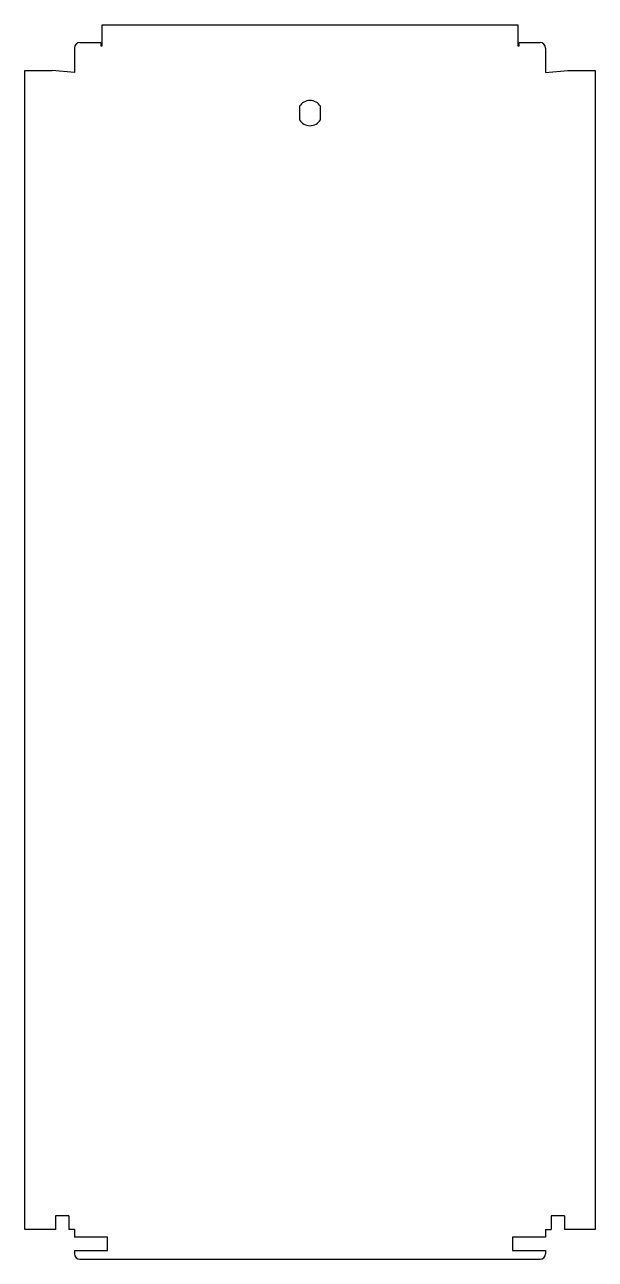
# Model space of a CAD drawing. Header units: millimetres. Extents: x -216 to 216, y -459 to 473.
import ezdxf

# ---------------------------------------------------------------- set-up
doc = ezdxf.new("R2010")
doc.units = ezdxf.units.MM

msp = doc.modelspace()

# ---------------------------------------------------------------- linework, layer by layer
at = {"color": 7, "linetype": 'Continuous', "lineweight": 25}
for p, q in [((-157, 457.43), (-157, 473.29)), ((-157, 473.29), (157, 473.29)), ((157, 473.29), (157, 457.43)), ((-173.8, 459.88), (-158, 459.88)), ((-158, 459.88), (-158, 457.43)), ((-158, 457.43), (-157, 457.43)), ((157, 457.43), (158, 457.43)), ((158, 457.43), (158, 459.88)), ((158, 459.88), (173.8, 459.88)), ((-178, 455.68), (-178, 437.19)), ((178, 455.68), (178, 437.19)), ((-215.53, -436.9), (-215.53, 438.64)), ((-215.53, 438.64), (-194.67, 438.64)), ((-178, 437.19), (-194.67, 438.64)), ((178, 437.19), (194.67, 438.64)), ((194.67, 438.64), (215.53, 438.64)), ((215.53, 438.64), (215.53, -436.9)), ((-8, 411.62), (-8, 401.38)), ((8, 401.38), (8, 411.62)), ((-182.17, -426.5), (-192.17, -426.5)), ((-192.17, -426.5), (-192.17, -436.9)), ((-182.17, -426.5), (-182.17, -436.9)), ((192.17, -426.5), (182.17, -426.5)), ((182.17, -426.5), (182.17, -436.9)), ((192.17, -426.5), (192.17, -436.9)), ((-192.17, -436.9), (-215.53, -436.9)), ((-178, -436.9), (-182.17, -436.9)), ((-178, -436.9), (-178, -442.67)), ((178, -436.9), (182.17, -436.9)), ((178, -436.9), (178, -442.67)), ((215.53, -436.9), (192.17, -436.9)), ((-153, -442.67), (-178, -442.67)), ((-153, -452.67), (-153, -442.67)), ((178, -442.67), (153, -442.67)), ((153, -442.67), (153, -452.67)), ((-178, -452.67), (-178, -455.17)), ((-178, -452.67), (-153, -452.67)), ((153, -452.67), (178, -452.67)), ((178, -452.67), (178, -455.17)), ((-173.8, -459.37), (173.8, -459.37))]:
    msp.add_line(p, q, dxfattribs=at)
for centre, radius, start, end in [((-173.8, 455.68), 4.2, 90, 180), ((173.8, 455.68), 4.2, 0, 90), ((0, 406.5), 9.5, 32.6369, 147.3631), ((0, 406.5), 9.5, 212.6369, 327.3631), ((-173.8, -455.17), 4.2, 180, 270), ((173.8, -455.17), 4.2, 270, 0)]:
    msp.add_arc(centre, radius, start, end, dxfattribs=at)

doc.saveas('drawing.dxf')
